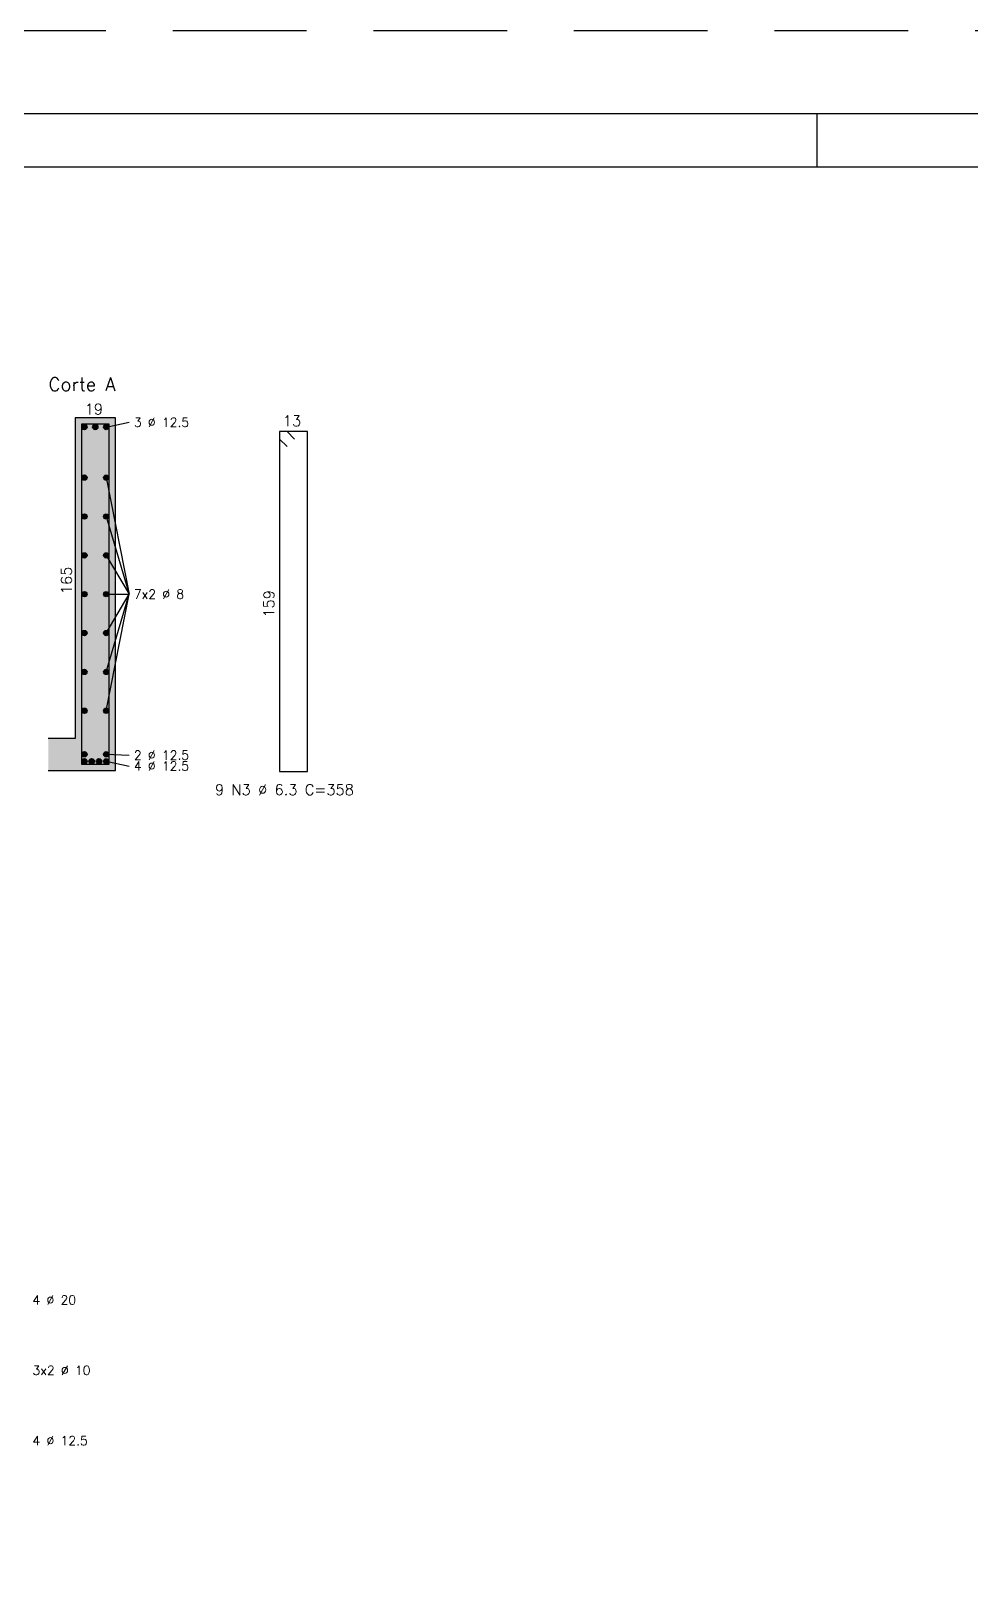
# Model space of a CAD drawing. Extents: x -1.8 to 86.2, y -1.7 to 60.8.
# Drawn here: x 51.04 to 68.62, y 31.81 to 60.8 of the extents above; entities that cross this region are included whole.
import ezdxf

# ---------------------------------------------------------------- set-up
doc = ezdxf.new("R2010")
doc.units = 0
doc.header["$MEASUREMENT"] = 0
doc.linetypes.add('HIDDEN', pattern=[0.375, 0.25, -0.125])
doc.layers.get('0').update_dxf_attribs({"linetype": 'CONTINUOUS'})
doc.layers.get('Defpoints').update_dxf_attribs({"linetype": 'CONTINUOUS'})
for name, color, linetype in [('ARQ_FOLHA', 7, 'CONTINUOUS'), ('PENA_01', 1, 'CONTINUOUS'), ('PENA_03', 3, 'CONTINUOUS'), ('PENA_04', 4, 'CONTINUOUS'), ('PENA_05', 5, 'CONTINUOUS'), ('PENA_10', 253, 'CONTINUOUS')]:
    doc.layers.add(name, color=color, linetype=linetype)
doc.styles.get("Standard").update_dxf_attribs({"font": 'ROMANS.SHX'})

# ---------------------------------------------------------------- blocks, each defined once
blk = doc.blocks.new('FOLHA A1 - 841 X 594')
at = {"layer": 'ARQ_FOLHA', "color": 1}
blk.add_line((-185, 584), (-185, 594), dxfattribs=at)
for points in [[(-841, 0), (0, 0), (0, 594), (-841, 594)], [(-816, 10), (-10, 10), (-10, 584), (-816, 584)]]:
    blk.add_lwpolyline(points, close=True, dxfattribs=at)
at = {"layer": 'Defpoints', "color": 8, "linetype": 'HIDDEN', "ltscale": 100}
blk.add_lwpolyline([(-860.5, 609.5), (-860.5, -15.5), (19.5, -15.5), (19.5, 609.5)], close=True, dxfattribs=at)
blk = doc.blocks.new('*U23')
blk.add_blockref('FOLHA A1 - 841 X 594', (0, 0))

msp = doc.modelspace()

# ---------------------------------------------------------------- linework, layer by layer
at = {"layer": 'PENA_01', "linetype": 'Continuous'}
for p, q in [((52.452, 53.396), (52.882, 53.486)), ((52.452, 52.451), (52.882, 50.271)), ((52.452, 51.724), (52.882, 50.271)), ((52.452, 50.997), (52.882, 50.271)), ((52.452, 48.09), (52.882, 50.271)), ((52.452, 48.817), (52.882, 50.271)), ((52.452, 49.544), (52.882, 50.271)), ((52.452, 50.271), (52.882, 50.271)), ((52.452, 47.276), (52.882, 47.26)), ((52.452, 47.146), (52.882, 47.056))]:
    msp.add_line(p, q, dxfattribs=at)
at = {"layer": 'PENA_03', "linetype": 'Continuous'}
for p, q in [((52.627, 53.571), (51.867, 53.571)), ((51.867, 53.571), (51.867, 47.571)), ((52.627, 46.971), (52.627, 53.571)), ((51.867, 47.571), (51.367, 47.571)), ((51.367, 46.971), (51.867, 46.971)), ((51.867, 46.971), (51.867, 46.971)), ((51.867, 46.971), (52.627, 46.971))]:
    msp.add_line(p, q, dxfattribs=at)
for centre in [(52.042, 53.396), (52.247, 53.396), (52.452, 53.396), (52.042, 52.451), (52.452, 52.451), (52.042, 51.724), (52.452, 51.724), (52.042, 50.997), (52.452, 50.997), (52.042, 50.271), (52.452, 50.271), (52.042, 49.544), (52.452, 49.544), (52.042, 48.817), (52.452, 48.817), (52.042, 48.09), (52.452, 48.09), (52.042, 47.276), (52.452, 47.276), (52.042, 47.146), (52.178, 47.146), (52.315, 47.146), (52.452, 47.146)]:
    msp.add_circle(centre, 0.05, dxfattribs=at)
for points in [[(52.092, 53.396), (52.017, 53.439), (51.995, 53.413)], [(52.092, 53.396), (51.995, 53.413), (51.995, 53.378)], [(52.092, 53.396), (51.995, 53.378), (52.017, 53.352)], [(52.092, 53.396), (52.05, 53.445), (52.017, 53.439)], [(52.092, 53.396), (52.017, 53.352), (52.05, 53.346)], [(52.092, 53.396), (52.08, 53.428), (52.05, 53.445)], [(52.092, 53.396), (52.05, 53.346), (52.08, 53.363)], [(52.092, 53.396), (52.08, 53.363), (52.092, 53.396)], [(52.297, 53.396), (52.222, 53.439), (52.2, 53.413)], [(52.297, 53.396), (52.2, 53.413), (52.2, 53.378)], [(52.297, 53.396), (52.2, 53.378), (52.222, 53.352)], [(52.297, 53.396), (52.255, 53.445), (52.222, 53.439)], [(52.297, 53.396), (52.222, 53.352), (52.255, 53.346)], [(52.297, 53.396), (52.285, 53.428), (52.255, 53.445)], [(52.297, 53.396), (52.255, 53.346), (52.285, 53.363)], [(52.297, 53.396), (52.285, 53.363), (52.297, 53.396)], [(52.502, 53.396), (52.427, 53.439), (52.405, 53.413)], [(52.502, 53.396), (52.405, 53.413), (52.405, 53.378)], [(52.502, 53.396), (52.405, 53.378), (52.427, 53.352)], [(52.502, 53.396), (52.46, 53.445), (52.427, 53.439)], [(52.502, 53.396), (52.427, 53.352), (52.46, 53.346)], [(52.502, 53.396), (52.49, 53.428), (52.46, 53.445)], [(52.502, 53.396), (52.46, 53.346), (52.49, 53.363)], [(52.502, 53.396), (52.49, 53.363), (52.502, 53.396)], [(52.092, 52.451), (52.017, 52.494), (51.995, 52.468)], [(52.092, 52.451), (52.05, 52.5), (52.017, 52.494)], [(52.092, 52.451), (52.08, 52.483), (52.05, 52.5)], [(52.502, 52.451), (52.427, 52.494), (52.405, 52.468)], [(52.502, 52.451), (52.46, 52.5), (52.427, 52.494)], [(52.502, 52.451), (52.49, 52.483), (52.46, 52.5)], [(52.092, 52.451), (51.995, 52.468), (51.995, 52.434)], [(52.092, 52.451), (51.995, 52.434), (52.017, 52.407)], [(52.092, 52.451), (52.017, 52.407), (52.05, 52.401)], [(52.092, 52.451), (52.05, 52.401), (52.08, 52.419)], [(52.092, 52.451), (52.08, 52.419), (52.092, 52.451)], [(52.502, 52.451), (52.405, 52.468), (52.405, 52.434)], [(52.502, 52.451), (52.405, 52.434), (52.427, 52.407)], [(52.502, 52.451), (52.427, 52.407), (52.46, 52.401)], [(52.502, 52.451), (52.46, 52.401), (52.49, 52.419)], [(52.502, 52.451), (52.49, 52.419), (52.502, 52.451)], [(52.092, 51.724), (52.017, 51.767), (51.995, 51.741)], [(52.092, 51.724), (51.995, 51.741), (51.995, 51.707)], [(52.092, 51.724), (51.995, 51.707), (52.017, 51.681)], [(52.092, 51.724), (52.05, 51.773), (52.017, 51.767)], [(52.092, 51.724), (52.017, 51.681), (52.05, 51.675)], [(52.092, 51.724), (52.08, 51.756), (52.05, 51.773)], [(52.092, 51.724), (52.05, 51.675), (52.08, 51.692)], [(52.092, 51.724), (52.08, 51.692), (52.092, 51.724)], [(52.502, 51.724), (52.427, 51.767), (52.405, 51.741)], [(52.502, 51.724), (52.405, 51.741), (52.405, 51.707)], [(52.502, 51.724), (52.405, 51.707), (52.427, 51.681)], [(52.502, 51.724), (52.46, 51.773), (52.427, 51.767)], [(52.502, 51.724), (52.427, 51.681), (52.46, 51.675)], [(52.502, 51.724), (52.49, 51.756), (52.46, 51.773)], [(52.502, 51.724), (52.46, 51.675), (52.49, 51.692)], [(52.502, 51.724), (52.49, 51.692), (52.502, 51.724)], [(52.092, 50.997), (52.017, 51.041), (51.995, 51.014)], [(52.092, 50.997), (52.05, 51.046), (52.017, 51.041)], [(52.092, 50.997), (52.08, 51.029), (52.05, 51.046)], [(52.502, 50.997), (52.427, 51.041), (52.405, 51.014)], [(52.502, 50.997), (52.46, 51.046), (52.427, 51.041)], [(52.502, 50.997), (52.49, 51.029), (52.46, 51.046)], [(52.092, 50.997), (51.995, 51.014), (51.995, 50.98)], [(52.092, 50.997), (51.995, 50.98), (52.017, 50.954)], [(52.092, 50.997), (52.017, 50.954), (52.05, 50.948)], [(52.092, 50.997), (52.05, 50.948), (52.08, 50.965)], [(52.092, 50.997), (52.08, 50.965), (52.092, 50.997)], [(52.502, 50.997), (52.405, 51.014), (52.405, 50.98)], [(52.502, 50.997), (52.405, 50.98), (52.427, 50.954)], [(52.502, 50.997), (52.427, 50.954), (52.46, 50.948)], [(52.502, 50.997), (52.46, 50.948), (52.49, 50.965)], [(52.502, 50.997), (52.49, 50.965), (52.502, 50.997)], [(52.092, 50.271), (52.017, 50.314), (51.995, 50.288)], [(52.092, 50.271), (51.995, 50.288), (51.995, 50.253)], [(52.092, 50.271), (51.995, 50.253), (52.017, 50.227)], [(52.092, 50.271), (52.05, 50.32), (52.017, 50.314)], [(52.092, 50.271), (52.017, 50.227), (52.05, 50.221)], [(52.092, 50.271), (52.08, 50.303), (52.05, 50.32)], [(52.092, 50.271), (52.05, 50.221), (52.08, 50.238)], [(52.092, 50.271), (52.08, 50.238), (52.092, 50.271)], [(52.502, 50.271), (52.427, 50.314), (52.405, 50.288)], [(52.502, 50.271), (52.405, 50.288), (52.405, 50.253)], [(52.502, 50.271), (52.405, 50.253), (52.427, 50.227)], [(52.502, 50.271), (52.46, 50.32), (52.427, 50.314)], [(52.502, 50.271), (52.427, 50.227), (52.46, 50.221)], [(52.502, 50.271), (52.49, 50.303), (52.46, 50.32)], [(52.502, 50.271), (52.46, 50.221), (52.49, 50.238)], [(52.502, 50.271), (52.49, 50.238), (52.502, 50.271)], [(52.092, 49.544), (52.017, 49.587), (51.995, 49.561)], [(52.092, 49.544), (52.05, 49.593), (52.017, 49.587)], [(52.092, 49.544), (52.08, 49.576), (52.05, 49.593)], [(52.502, 49.544), (52.427, 49.587), (52.405, 49.561)], [(52.502, 49.544), (52.46, 49.593), (52.427, 49.587)], [(52.502, 49.544), (52.49, 49.576), (52.46, 49.593)], [(52.092, 49.544), (51.995, 49.561), (51.995, 49.527)], [(52.092, 49.544), (51.995, 49.527), (52.017, 49.501)], [(52.092, 49.544), (52.017, 49.501), (52.05, 49.495)], [(52.092, 49.544), (52.05, 49.495), (52.08, 49.512)], [(52.092, 49.544), (52.08, 49.512), (52.092, 49.544)], [(52.502, 49.544), (52.405, 49.561), (52.405, 49.527)], [(52.502, 49.544), (52.405, 49.527), (52.427, 49.501)], [(52.502, 49.544), (52.427, 49.501), (52.46, 49.495)], [(52.502, 49.544), (52.46, 49.495), (52.49, 49.512)], [(52.502, 49.544), (52.49, 49.512), (52.502, 49.544)], [(52.092, 48.817), (52.017, 48.86), (51.995, 48.834)], [(52.092, 48.817), (51.995, 48.834), (51.995, 48.8)], [(52.092, 48.817), (51.995, 48.8), (52.017, 48.774)], [(52.092, 48.817), (52.05, 48.866), (52.017, 48.86)], [(52.092, 48.817), (52.017, 48.774), (52.05, 48.768)], [(52.092, 48.817), (52.08, 48.849), (52.05, 48.866)], [(52.092, 48.817), (52.05, 48.768), (52.08, 48.785)], [(52.092, 48.817), (52.08, 48.785), (52.092, 48.817)], [(52.502, 48.817), (52.427, 48.86), (52.405, 48.834)], [(52.502, 48.817), (52.405, 48.834), (52.405, 48.8)], [(52.502, 48.817), (52.405, 48.8), (52.427, 48.774)], [(52.502, 48.817), (52.46, 48.866), (52.427, 48.86)], [(52.502, 48.817), (52.427, 48.774), (52.46, 48.768)], [(52.502, 48.817), (52.49, 48.849), (52.46, 48.866)], [(52.502, 48.817), (52.46, 48.768), (52.49, 48.785)], [(52.502, 48.817), (52.49, 48.785), (52.502, 48.817)], [(52.092, 48.09), (52.017, 48.134), (51.995, 48.108)], [(52.092, 48.09), (52.05, 48.14), (52.017, 48.134)], [(52.092, 48.09), (52.08, 48.123), (52.05, 48.14)], [(52.502, 48.09), (52.427, 48.134), (52.405, 48.108)], [(52.502, 48.09), (52.46, 48.14), (52.427, 48.134)], [(52.502, 48.09), (52.49, 48.123), (52.46, 48.14)], [(52.092, 48.09), (51.995, 48.108), (51.995, 48.073)], [(52.092, 48.09), (51.995, 48.073), (52.017, 48.047)], [(52.092, 48.09), (52.017, 48.047), (52.05, 48.041)], [(52.092, 48.09), (52.05, 48.041), (52.08, 48.058)], [(52.092, 48.09), (52.08, 48.058), (52.092, 48.09)], [(52.502, 48.09), (52.405, 48.108), (52.405, 48.073)], [(52.502, 48.09), (52.405, 48.073), (52.427, 48.047)], [(52.502, 48.09), (52.427, 48.047), (52.46, 48.041)], [(52.502, 48.09), (52.46, 48.041), (52.49, 48.058)], [(52.502, 48.09), (52.49, 48.058), (52.502, 48.09)], [(52.092, 47.276), (52.017, 47.319), (51.995, 47.293)], [(52.092, 47.276), (51.995, 47.293), (51.995, 47.258)], [(52.092, 47.276), (51.995, 47.258), (52.017, 47.232)], [(52.092, 47.276), (52.05, 47.325), (52.017, 47.319)], [(52.092, 47.276), (52.017, 47.232), (52.05, 47.226)], [(52.092, 47.276), (52.08, 47.308), (52.05, 47.325)], [(52.092, 47.276), (52.05, 47.226), (52.08, 47.243)], [(52.092, 47.276), (52.08, 47.243), (52.092, 47.276)], [(52.502, 47.276), (52.427, 47.319), (52.405, 47.293)], [(52.502, 47.276), (52.405, 47.293), (52.405, 47.258)], [(52.502, 47.276), (52.405, 47.258), (52.427, 47.232)], [(52.502, 47.276), (52.46, 47.325), (52.427, 47.319)], [(52.502, 47.276), (52.427, 47.232), (52.46, 47.226)], [(52.502, 47.276), (52.49, 47.308), (52.46, 47.325)], [(52.502, 47.276), (52.46, 47.226), (52.49, 47.243)], [(52.502, 47.276), (52.49, 47.243), (52.502, 47.276)], [(52.092, 47.146), (52.017, 47.189), (51.995, 47.163)], [(52.092, 47.146), (51.995, 47.163), (51.995, 47.128)], [(52.092, 47.146), (51.995, 47.128), (52.017, 47.102)], [(52.092, 47.146), (52.05, 47.195), (52.017, 47.189)], [(52.092, 47.146), (52.017, 47.102), (52.05, 47.096)], [(52.092, 47.146), (52.08, 47.178), (52.05, 47.195)], [(52.092, 47.146), (52.05, 47.096), (52.08, 47.113)], [(52.092, 47.146), (52.08, 47.113), (52.092, 47.146)], [(52.228, 47.146), (52.153, 47.189), (52.131, 47.163)], [(52.228, 47.146), (52.131, 47.163), (52.131, 47.128)], [(52.228, 47.146), (52.131, 47.128), (52.153, 47.102)], [(52.228, 47.146), (52.187, 47.195), (52.153, 47.189)], [(52.228, 47.146), (52.153, 47.102), (52.187, 47.096)], [(52.228, 47.146), (52.217, 47.178), (52.187, 47.195)], [(52.228, 47.146), (52.187, 47.096), (52.217, 47.113)], [(52.228, 47.146), (52.217, 47.113), (52.228, 47.146)], [(52.365, 47.146), (52.29, 47.189), (52.268, 47.163)], [(52.365, 47.146), (52.268, 47.163), (52.268, 47.128)], [(52.365, 47.146), (52.268, 47.128), (52.29, 47.102)], [(52.365, 47.146), (52.324, 47.195), (52.29, 47.189)], [(52.365, 47.146), (52.29, 47.102), (52.324, 47.096)], [(52.365, 47.146), (52.353, 47.178), (52.324, 47.195)], [(52.365, 47.146), (52.324, 47.096), (52.353, 47.113)], [(52.365, 47.146), (52.353, 47.113), (52.365, 47.146)], [(52.502, 47.146), (52.427, 47.189), (52.405, 47.163)], [(52.502, 47.146), (52.405, 47.163), (52.405, 47.128)], [(52.502, 47.146), (52.405, 47.128), (52.427, 47.102)], [(52.502, 47.146), (52.46, 47.195), (52.427, 47.189)], [(52.502, 47.146), (52.427, 47.102), (52.46, 47.096)], [(52.502, 47.146), (52.49, 47.178), (52.46, 47.195)], [(52.502, 47.146), (52.46, 47.096), (52.49, 47.113)], [(52.502, 47.146), (52.49, 47.113), (52.502, 47.146)]]:
    msp.add_solid(points, dxfattribs=at)
at = {"layer": 'PENA_04', "linetype": 'Continuous'}
msp.add_lwpolyline([(51.987, 53.451), (51.987, 47.091), (52.507, 47.091), (52.507, 53.451), (51.987, 53.451)], dxfattribs=at)
at = {"layer": 'PENA_05', "linetype": 'Continuous'}
for p, q in [((55.833, 53.312), (55.693, 53.312)), ((55.693, 53.312), (55.693, 46.952)), ((56.213, 53.312), (55.693, 53.312)), ((55.693, 53.312), (55.693, 53.172)), ((55.693, 53.172), (55.833, 53.032)), ((55.973, 53.172), (55.833, 53.312)), ((56.213, 46.952), (56.213, 53.312)), ((55.693, 46.952), (56.213, 46.952))]:
    msp.add_line(p, q, dxfattribs=at)
at = {"layer": 'PENA_10', "linetype": 'Continuous'}
for points in [[(52.627, 46.971), (52.627, 53.571), (51.867, 53.571)], [(52.627, 46.971), (51.867, 53.571), (51.867, 47.571)], [(52.627, 46.971), (51.867, 47.571), (51.367, 47.571)], [(52.627, 46.971), (51.367, 47.571), (51.367, 46.971)], [(52.627, 46.971), (51.367, 46.971), (51.867, 46.971)], [(52.627, 46.971), (51.867, 46.971), (52.627, 46.971)]]:
    msp.add_solid(points, dxfattribs=at)

# ---------------------------------------------------------------- block references
at = {"xscale": 0.09999999999999938, "yscale": 0.09999999999999938, "zscale": 0.09999999999999938}
msp.add_blockref('*U23', (84.246, -0.146), dxfattribs=at)

# ---------------------------------------------------------------- texts
at = {"layer": 'PENA_03', "linetype": 'Continuous'}
for s, height, p in [('Corte A', 0.25, (51.372, 54.071)), ('19', 0.2, (52.047, 53.631)), ('3 %%c 12.5', 0.17, (52.967, 53.401)), ('13', 0.2, (55.753, 53.412)), ('7x2 %%c 8', 0.17, (52.967, 50.186)), ('2 %%c 12.5', 0.17, (52.967, 47.175)), ('4 %%c 12.5', 0.17, (52.967, 46.971)), ('9 N3 %%c 6.3 C=358', 0.2, (54.484, 46.513)), ('4 %%c 20', 0.17, (51.072, 36.984)), ('3x2 %%c 10', 0.17, (51.072, 35.669)), ('4 %%c 12.5', 0.17, (51.072, 34.354))]:
    msp.add_text(s, height=height, dxfattribs=at).set_placement(p)
for s, p in [('165', (51.807, 50.271)), ('159', (55.593, 49.832))]:
    msp.add_text(s, height=0.2, rotation=90, dxfattribs=at).set_placement(p)

doc.saveas('drawing.dxf')
